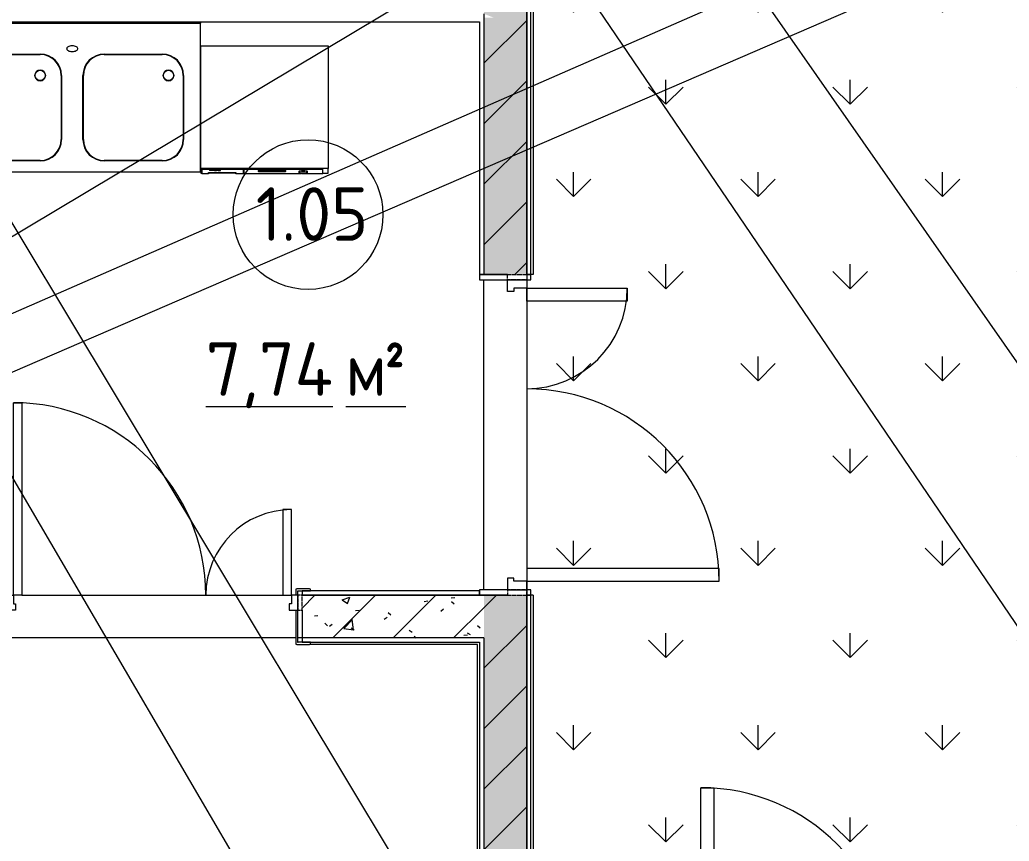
# Model space of a CAD drawing. Header units: millimetres. Extents: x -584918 to 2941280, y 3000189 to 4229862.
# Drawn here: x 178962 to 183588, y 3664381 to 3668221 of the extents above; entities that cross this region are included whole.
import ezdxf

# ---------------------------------------------------------------- set-up
doc = ezdxf.new("R2010")
doc.units = ezdxf.units.MM
doc.linetypes.add('ASVP_Невидимые', pattern=[5, 3, -2])
for name, color, linetype, lineweight in [('Двери', 7, 'Continuous', 0), ('Марки помещений', 7, 'Continuous', 0), ('Обобщенные модели', 7, 'Continuous', 0), ('Оборудование', 7, 'Continuous', 0), ('Перекрытие', 7, 'Continuous', 0), ('Сантехника', 7, 'Continuous', 0), ('Стены внутренние', 7, 'Continuous', 0), ('Стены несущие', 7, 'Continuous', 0), ('Стены отделка', 7, 'Continuous', 0), ('экспертиза ДУ', 1, 'Continuous', 0), ('экспертиза ДУ пояснения', 6, 'Continuous', 0), ('экспертиза условные обозначения', 1, 'Continuous', 0)]:
    doc.layers.add(name, color=color, linetype=linetype, lineweight=lineweight)
doc.styles.add('GOST Common_2', font='', dxfattribs={"height": 500})
doc.styles.add('GOST Common_3', font='', dxfattribs={"width": 0.9, "height": 500})
doc.styles.get('GOST Common_2').set_extended_font_data('GOST Common')
doc.styles.get('GOST Common_3').set_extended_font_data('GOST Common')
pattern_1 = [(45, (192051.36, 3643581.32), (-141.4214, 141.4214), [])]
pattern_2 = [(50, (192051.36, 3643581.32), (364.368, -31.8783), [38.1, -419.1]), (355, (192051.36, 3643581.3), (-70.486, 382.1133), [30.48, -335.28]), (100.451, (192081.73, 3643578.66), (293.885, 350.2334), [32.38, -356.18]), (46.184, (192051.36, 3643682.9), (542.1585, -84.086), [57.15, -628.65]), (96.636, (192096.54, 3643675.9), (474.805, 494.855), [48.57, -534.27]), (351.184, (192051.36, 3643682.9), (474.81, 494.85), [45.72, -502.92]), (21, (192102.16, 3643657.52), (303.2285, -204.5305), [38.1, -419.1]), (326, (192102.16, 3643657.5), (123.604, 368.376), [30.48, -335.28]), (71.451, (192127.43, 3643640.47), (426.834, 163.8427), [32.38, -356.18]), (37.5, (192051.36, 3643581.32), (6.17665, 169.11015), [16.764, -314.452, 16.764, -323.596, -336.55]), (37.5, (192051.36, 3643581.32), (6.17665, 169.11015), [-671.576, 16.764, -319.786]), (7.5, (192051.36, 3643581.32), (133.6389, 200.3615), [16.764, -177.292, 16.764, -306.832, -128.27]), (7.5, (192051.36, 3643581.32), (133.6389, 200.3615), [-517.652, 16.764, -111.506]), (327.5, (191938.08, 3643581.32), (271.1818, -11.45836), [16.764, -110.236, 16.764, -379.476, -525.78]), (327.5, (191938.08, 3643581.32), (271.1818, -11.45836), [-523.24, 16.764, -509.016]), (317.5, (191887.28, 3643581.32), (296.2585, 50.8528), [16.764, -148.336, 16.764, -246.38, -373.38]), (317.5, (191887.28, 3643581.32), (296.2585, 50.8528), [-428.244, 16.764, -356.616])]

# ---------------------------------------------------------------- blocks, each defined once
blk = doc.blocks.new('Посудомоечная машина - Miele Tumble Dryer  8827 WP-870581-АР Этаж 01')
at = {"layer": 'Оборудование', "color": 24, "true_color": 0xa52900}
for p, q in [((-297.5, -267.1), (-297.5, 306)), ((-297.5, 306), (297.5, 306)), ((297.5, 306), (297.5, -267.1)), ((297.5, -267.1), (-297.5, -267.1)), ((-297.5, -267.1), (-297.5, -290)), ((-292.5, -270.2), (-98.5, -270.2)), ((-292.5, -270.2), (-292.5, -271)), ((-98.5, -271), (-292.5, -271)), ((-292.5, -271), (-292.5, -290.4)), ((-257.9, -274.4), (-257.9, -277.1)), ((-252.2, -277.1), (-257.9, -277.1)), ((-252.2, -274.4), (-252.2, -277.1)), ((-249.7, -277.1), (-252.2, -277.1)), ((-247.3, -277.1), (-249.7, -277.1)), ((-247.3, -274.4), (-247.3, -277.1)), ((-242.3, -277.1), (-247.3, -277.1)), ((-242.3, -274.4), (-242.3, -277.1)), ((-241.5, -275.9), (-241.5, -277.1)), ((-239.5, -277.1), (-241.5, -277.1)), ((-239.5, -275.6), (-239.5, -277.1)), ((-236.7, -277.1), (-239.5, -277.1)), ((-236.7, -274.4), (-236.7, -277.1)), ((-236.1, -277.1), (-236.7, -277.1)), ((-236.1, -275.6), (-236.1, -277.1)), ((-236, -277.1), (-236, -275.9)), ((-235, -277.1), (-236, -277.1)), ((-234.5, -275.8), (-234.5, -277.1)), ((-234.5, -277.1), (-232.1, -277.1)), ((-232.1, -277.1), (-228.3, -277.1)), ((-229.1, -277.1), (-230.5, -277.1)), ((-230.5, -277.1), (-229.1, -277.1)), ((-229.6, -277.1), (-230.5, -277.1)), ((-230.5, -277.1), (-225, -277.1)), ((-227.6, -277.1), (-229.6, -277.1)), ((-225.2, -277.1), (-227.6, -277.1)), ((-225, -277.1), (-225, -275.8)), ((-223.7, -274.4), (-223.7, -277.1)), ((-218.1, -277.1), (-223.7, -277.1)), ((-218.1, -274.4), (-218.1, -277.1)), ((-217.1, -277.1), (-218.1, -277.1)), ((-216.1, -275.8), (-216.1, -277.1)), ((-216.1, -277.1), (-213.7, -277.1)), ((-213.7, -277.1), (-209.9, -277.1)), ((-210.7, -277.1), (-212.1, -277.1)), ((-212.1, -277.1), (-210.7, -277.1)), ((-211.2, -277.1), (-212.1, -277.1)), ((-212.1, -277.1), (-206.6, -277.1)), ((-209.3, -277.1), (-211.2, -277.1)), ((-206.8, -277.1), (-209.3, -277.1)), ((-206.6, -277.1), (-206.6, -275.8)), ((-98.5, -270.2), (-98.5, -271)), ((-98.5, -290.4), (-98.5, -271)), ((-96.5, -270.2), (273.4, -270.2)), ((-96.5, -270.2), (-96.5, -271)), ((273.4, -271), (-96.5, -271)), ((-96.5, -271), (-96.5, -290.4)), ((-15.4, -275.5), (84.6, -275.5)), ((273.4, -271), (273.4, -270.2)), ((273.4, -290.4), (273.4, -271)), ((297.5, -290), (297.5, -267.1)), ((-297.5, -290), (-292.5, -290)), ((-292.5, -290.4), (-262.5, -290.4)), ((-262.5, -290.4), (-262.5, -286.3)), ((-262.5, -286.3), (-133.5, -286.3)), ((-262.5, -290), (-258.2, -290)), ((-258.2, -290), (-258.2, -286.3)), ((-137.8, -290), (-258.2, -290)), ((-137.8, -286.3), (-137.8, -290)), ((-137.8, -290), (-133.5, -290)), ((-133.5, -286.3), (-133.5, -290.4)), ((-133.5, -290.4), (-98.5, -290.4)), ((-98.5, -290), (-96.5, -290)), ((-96.5, -290.4), (169.9, -290.4)), ((-30.4, -277.8), (-30.4, -280)), ((84.6, -277.7), (-15.4, -277.7)), ((-15.4, -282.3), (84.6, -282.3)), ((99.6, -280), (99.6, -277.8)), ((160.8, -281.4), (160.8, -287.9)), ((189.5, -290.4), (273.4, -290.4)), ((200.8, -287.9), (200.8, -281.4)), ((273.4, -290), (297.5, -290))]:
    blk.add_line(p, q, dxfattribs=at)
at = {"layer": 'Оборудование', "color": 24, "true_color": 0xa52900, "flags": 128}
for points in [[(-225, -277.1), (-225.1, -277.1), (-225.5, -277.1), (-226.1, -277.1), (-226.8, -277.1), (-227.7, -277.1), (-228.7, -277.1), (-229.8, -277.1), (-230.8, -277.1), (-231.8, -277.1), (-232.7, -277.1), (-233.5, -277.1), (-234, -277.1), (-234.4, -277.1), (-234.5, -277.1)], [(-206.6, -277.1), (-206.8, -277.1), (-207.1, -277.1), (-207.7, -277.1), (-208.4, -277.1), (-209.3, -277.1), (-210.3, -277.1), (-211.4, -277.1), (-212.4, -277.1), (-213.4, -277.1), (-214.3, -277.1), (-215.1, -277.1), (-215.7, -277.1), (-216, -277.1), (-216.1, -277.1)]]:
    blk.add_lwpolyline(points, dxfattribs=at)
at = {"layer": 'Оборудование', "color": 24, "true_color": 0xa52900}
for centre, major_axis, start_param, end_param in [((-15.4, -277.8), (15, 0), 1.570796, 3.665191), ((84.6, -277.8), (15, 0), 5.767114, 7.853982), ((-15.4, -280), (15, 0), 1.570796, 4.712389), ((84.6, -280), (15, 0), 4.712389, 7.853982), ((180.8, -281.4), (-20, 0), 3.141593, 6.283185), ((180.8, -281.4), (20, 0), 3.141593, 3.403392), ((180.8, -287.9), (-20, 0), 3.141593, 6.283185), ((180.8, -287.9), (20, 0), 3.141593, 6.283185), ((180.8, -281.4), (20, 0), 6.021386, 6.283185)]:
    blk.add_ellipse(centre, major_axis=major_axis, ratio=0.152123, start_param=start_param, end_param=end_param, dxfattribs=at)
blk = doc.blocks.new('VM_Ванная моечная 2-секционная - ГхШ 700х1200-1111505-АР Этаж 01')
at = {"layer": 'Сантехника', "color": 9, "true_color": 0xe1b7aa}
for p, q in [((-600, -5), (-600, 0)), ((600, 0), (600, -5)), ((-600, -5), (-600, -700)), ((-600, -5), (600, -5)), ((600, -700), (600, -5)), ((-450, -150), (-150, -150)), ((-450, -152), (-150, -152)), ((150, -150), (420.7, -150)), ((150, -152), (420.7, -152)), ((-169.6, -234.9), (-158.2, -226.6)), ((-157.4, -226.2), (-142.6, -226.2)), ((-141.8, -226.6), (-130.4, -234.9)), ((430.4, -234.9), (441.8, -226.6)), ((442.6, -226.2), (457.4, -226.2)), ((458.2, -226.6), (469.6, -234.9)), ((-550, -550), (-550, -250)), ((-548, -550), (-548, -250)), ((-175, -250), (-170.4, -235.9)), ((-170.4, -264.1), (-175, -250)), ((-158.2, -273.4), (-169.6, -265.1)), ((-142.6, -273.8), (-157.4, -273.8)), ((-130.4, -265.1), (-141.8, -273.4)), ((-129.6, -235.9), (-125, -250)), ((-125, -250), (-129.6, -264.1)), ((-52, -250), (-52, -550)), ((-50, -250), (-50, -550)), ((50, -550), (50, -250)), ((52, -550), (52, -250)), ((425, -250), (429.6, -235.9)), ((429.6, -264.1), (425, -250)), ((441.8, -273.4), (430.4, -265.1)), ((457.4, -273.8), (442.6, -273.8)), ((469.6, -265.1), (458.2, -273.4)), ((470.4, -235.9), (475, -250)), ((475, -250), (470.4, -264.1)), ((518.7, -250), (518.7, -550)), ((520.7, -250), (520.7, -550)), ((-150, -648), (-450, -648)), ((-150, -650), (-450, -650)), ((420.7, -648), (150, -648)), ((420.7, -650), (150, -650)), ((-600, -700), (600, -700))]:
    blk.add_line(p, q, dxfattribs=at)
at = {"layer": 'Сантехника', "color": 9, "true_color": 0xe1b7aa, "flags": 128}
for points in [[(-25, -125), (-24.5, -122.1), (-23.1, -119.3), (-20.8, -116.7), (-17.7, -114.4), (-13.9, -112.5), (-9.6, -111.1), (-4.9, -110.3), (0, -110), (4.9, -110.3), (9.6, -111.1), (13.9, -112.5), (17.7, -114.4), (20.8, -116.7), (23.1, -119.3), (24.5, -122.1), (25, -125)], [(25, -125), (24.5, -127.9), (23.1, -130.7), (20.8, -133.3), (17.7, -135.6), (13.9, -137.5), (9.6, -138.9), (4.9, -139.7), (0, -140), (-4.9, -139.7), (-9.6, -138.9), (-13.9, -137.5), (-17.7, -135.6), (-20.8, -133.3), (-23.1, -130.7), (-24.5, -127.9), (-25, -125)]]:
    blk.add_lwpolyline(points, dxfattribs=at)
at = {"layer": 'Сантехника', "color": 9, "true_color": 0xe1b7aa}
for centre, radius, start, end in [((-450, -250), 100, 90, 180), ((-450, -250), 98, 90, 180), ((-150, -250), 100, 360, 90), ((-150, -250), 98, 0, 90), ((150, -250), 100, 90, 180), ((150, -250), 98, 90, 180), ((420.7, -250), 100, 0, 90), ((420.7, -250), 98, 0, 90), ((-150, -250), 25, 0, 180), ((450, -250), 25, 0, 180), ((-150, -250), 25, 180, 360), ((450, -250), 25, 180, 360), ((-450, -550), 100, 180, 270), ((-450, -550), 98, 180, 270), ((-150, -550), 98, 270, 0), ((-150, -550), 100, 270, 0), ((150, -550), 100, 180, 270), ((150, -550), 98, 180, 270), ((420.7, -550), 100, 270, 0), ((420.7, -550), 98, 270, 0)]:
    blk.add_arc(centre, radius, start, end, dxfattribs=at)
blk = doc.blocks.new('ВК_Домодедово_rvt-1-АР Этаж 01')
at = {"layer": 'Оборудование', "color": 253, "lineweight": 9, "true_color": 0xaaaaaa}
blk.add_blockref('Посудомоечная машина - Miele Tumble Dryer  8827 WP-870581-АР Этаж 01', (-11944.8, 24211.7), dxfattribs=at)
at = {"layer": 'Сантехника', "color": 253, "lineweight": 9, "true_color": 0xaaaaaa}
blk.add_blockref('VM_Ванная моечная 2-секционная - ГхШ 700х1200-1111505-АР Этаж 01', (-12843.8, 24629.3), dxfattribs=at)
blk = doc.blocks.new('ASVP_ДверьДеревянная_2 полотна - Межкомнатная 1300х2000h_полотна_ Г Пр _1220 в свету_-7189934-АР Этаж 01')
at = {"layer": 'Двери', "lineweight": 18}
for p, q in [((-650, 1000), (-610, 1000)), ((-650, 100), (-650, 1000)), ((-610, 1000), (-610, 100)), ((650, 500), (610, 500)), ((610, 500), (610, 100)), ((650, 100), (650, 500)), ((-680, 100), (-650, 100)), ((-680, 30), (-680, 100)), ((-610, 100), (-650, 100)), ((-650, 100), (-650, 60)), ((610, 100), (650, 100)), ((680, 100), (650, 100)), ((650, 100), (650, 60)), ((680, 30), (680, 100)), ((-650, 60), (-640, 60)), ((-640, 60), (-640, 30)), ((650, 60), (640, 60)), ((640, 60), (640, 30)), ((-640, 30), (-680, 30)), ((640, 30), (680, 30))]:
    blk.add_line(p, q, dxfattribs=at)
at = {"layer": 'Двери', "linetype": 'ASVP_Невидимые', "lineweight": 18}
for p, q in [((-700, 100), (-680, 100)), ((-700, 30), (-700, 100)), ((-680, 100), (-680, 30)), ((700, 100), (680, 100)), ((680, 100), (680, 30)), ((700, 30), (700, 100)), ((-680, 30), (-700, 30)), ((680, 30), (700, 30))]:
    blk.add_line(p, q, dxfattribs=at)
at = {"layer": 'Двери'}
for centre, radius, start, end in [((-650, 100), 900, 360, 90), ((650, 100), 400, 90, 180)]:
    blk.add_arc(centre, radius, start, end, dxfattribs=at)
blk = doc.blocks.new('ASVP_НАЛИЧНИК МДФ_Двери - Наличник дверной МДФ-7405303-АР Этаж 01')
at = {"layer": 'Обобщенные модели'}
for p, q in [((-680, 150), (-680, -1)), ((-670, -5), (-670, 150)), ((670, 150), (670, -5)), ((680, -1), (680, 150)), ((-681, 0), (-740, 0)), ((-740, 0), (-740, -5)), ((-681, -1), (-681, 0)), ((740, 0), (681, 0)), ((681, 0), (681, -1)), ((740, -5), (740, 0)), ((-735, -10), (-675, -10)), ((-680, -1), (-681, -1)), ((675, -10), (735, -10)), ((681, -1), (680, -1))]:
    blk.add_line(p, q, dxfattribs=at)
for centre, start, end in [((-735, -5), 180, 270), ((-675, -5), 270, 360), ((675, -5), 180, 270), ((735, -5), 270, 360)]:
    blk.add_arc(centre, 5, start, end, dxfattribs=at)
blk = doc.blocks.new('ASVP_ДверьПротивопожарнаяСтальная_2 полотна - EI15 1370х2000h_полотна_ Г Л _1250 в свету_-6392377-АР Этаж 01')
at = {"layer": 'Двери', "lineweight": 18}
for p, q in [((685, 1000), (625, 1000)), ((625, 1000), (625, 100)), ((685, 100), (685, 1000)), ((-685, 570), (-625, 570)), ((-685, 100), (-685, 570)), ((-625, 570), (-625, 100)), ((-725, 100), (-685, 100)), ((-725, 10), (-725, 100)), ((-625, 100), (-685, 100)), ((-685, 100), (-685, 40)), ((625, 100), (685, 100)), ((725, 100), (685, 100)), ((685, 100), (685, 40)), ((725, 10), (725, 100)), ((-670, 10), (-725, 10)), ((-685, 40), (-670, 40)), ((-670, 40), (-670, 10)), ((685, 40), (670, 40)), ((670, 40), (670, 10)), ((670, 10), (725, 10))]:
    blk.add_line(p, q, dxfattribs=at)
at = {"layer": 'Двери', "linetype": 'ASVP_Невидимые', "lineweight": 18}
for p, q in [((-750, 100), (-725, 100)), ((-750, 10), (-750, 100)), ((-725, 100), (-725, 10)), ((750, 100), (725, 100)), ((725, 100), (725, 10)), ((750, 10), (750, 100)), ((-725, 10), (-750, 10)), ((725, 10), (750, 10))]:
    blk.add_line(p, q, dxfattribs=at)
at = {"layer": 'Двери'}
for centre, radius, start, end in [((685, 100), 900, 90, 180), ((-685, 100), 470, 360, 90)]:
    blk.add_arc(centre, radius, start, end, dxfattribs=at)
blk = doc.blocks.new('ASVP_ДверьПротивопожарнаяСтальная_2 полотна - EI15 1370х2000h_полотна_ Г Пр _1250 в свету_-7489020-АР Этаж 01')
at = {"layer": 'Двери', "lineweight": 18}
for p, q in [((-685, 1000), (-625, 1000)), ((-685, 100), (-685, 1000)), ((-625, 1000), (-625, 100)), ((685, 570), (625, 570)), ((625, 570), (625, 100)), ((685, 100), (685, 570)), ((-725, 100), (-685, 100)), ((-725, 10), (-725, 100)), ((-625, 100), (-685, 100)), ((-685, 100), (-685, 40)), ((625, 100), (685, 100)), ((725, 100), (685, 100)), ((685, 100), (685, 40)), ((725, 10), (725, 100)), ((-670, 10), (-725, 10)), ((-685, 40), (-670, 40)), ((-670, 40), (-670, 10)), ((685, 40), (670, 40)), ((670, 40), (670, 10)), ((670, 10), (725, 10))]:
    blk.add_line(p, q, dxfattribs=at)
at = {"layer": 'Двери', "linetype": 'ASVP_Невидимые', "lineweight": 18}
for p, q in [((-750, 100), (-725, 100)), ((-750, 10), (-750, 100)), ((-725, 100), (-725, 10)), ((750, 100), (725, 100)), ((725, 100), (725, 10)), ((750, 10), (750, 100)), ((-725, 10), (-750, 10)), ((725, 10), (750, 10))]:
    blk.add_line(p, q, dxfattribs=at)
at = {"layer": 'Двери'}
for centre, radius, start, end in [((-685, 100), 900, 360, 90), ((685, 100), 470, 90, 180)]:
    blk.add_arc(centre, radius, start, end, dxfattribs=at)
blk = doc.blocks.new('ASVP_ОТКОС_Оштукатуривание дверного откоса - Оштукатуривание дверного откоса-5741163-АР Этаж 01')
at = {"layer": 'Обобщенные модели'}
for p, q in [((-750, 130), (-750, 0)), ((-725, 0), (-725, 130)), ((725, 130), (725, 0)), ((750, 0), (750, 130)), ((-750, 0), (-725, 0)), ((725, 0), (750, 0))]:
    blk.add_line(p, q, dxfattribs=at)
blk = doc.blocks.new('ASVP_ОТКОС_Оштукатуривание дверного откоса - Оштукатуривание дверного откоса-5741164-АР Этаж 01')
at = {"layer": 'Обобщенные модели'}
for p, q in [((-750, 20), (-750, 0)), ((-750, 0), (-725, 0)), ((-725, 0), (-725, 20)), ((725, 20), (725, 0)), ((725, 0), (750, 0)), ((750, 0), (750, 20))]:
    blk.add_line(p, q, dxfattribs=at)
blk = doc.blocks.new('ASVP_Марка_Помещение_ДваЗначения - Номер Площадь-685795-АР Этаж 01')
at = {"layer": 'Марки помещений'}
blk.add_circle((0, 0), 3.5, dxfattribs=at)

msp = doc.modelspace()

# ---------------------------------------------------------------- hatches: boundary and pattern name
at = {"layer": 'Стены внутренние'}
h = msp.add_hatch(dxfattribs=at)
h.set_pattern_fill('FP_1', color=256, style=0, pattern_type=2)
h.set_pattern_definition(pattern_1)
h.paths.add_polyline_path([(181281.096, 3656780.649), (181332.26, 3656780.649), (181332.26, 3665530.649), (181132.26, 3665530.649), (181132.26, 3656780.649), (181266.601, 3656780.649)])
h.paths.add_polyline_path([(181332.26, 3667030.649), (181332.26, 3668276.246), (181132.26, 3668356.843), (181132.26, 3668249.028), (181177.867, 3668230.649), (181132.26, 3668230.649), (181132.26, 3667030.649), (181242.26, 3667030.649)])
h = msp.add_hatch(dxfattribs=at)
h.set_pattern_fill('FP_2', color=256, style=0, pattern_type=2)
h.set_pattern_definition(pattern_2)
h.paths.add_polyline_path([(181281.096, 3656780.649), (181332.26, 3656780.649), (181332.26, 3665530.649), (181132.26, 3665530.649), (181132.26, 3656780.649), (181266.601, 3656780.649)])
h.paths.add_polyline_path([(181332.26, 3667030.649), (181332.26, 3668276.246), (181132.26, 3668356.843), (181132.26, 3668249.028), (181177.867, 3668230.649), (181132.26, 3668230.649), (181132.26, 3667030.649), (181242.26, 3667030.649)])
h = msp.add_hatch(dxfattribs=at)
h.set_pattern_fill('FP_1', color=256, style=0, pattern_type=2)
h.set_pattern_definition(pattern_1)
h.paths.add_polyline_path([(181112.26, 3665330.649), (181132.26, 3665330.649), (181132.26, 3665530.649), (180282.26, 3665530.649), (180282.26, 3665330.649), (180851.865, 3665330.649)])
h = msp.add_hatch(dxfattribs=at)
h.set_pattern_fill('FP_2', color=256, style=0, pattern_type=2)
h.set_pattern_definition(pattern_2)
h.paths.add_polyline_path([(181112.26, 3665330.649), (181132.26, 3665330.649), (181132.26, 3665530.649), (180282.26, 3665530.649), (180282.26, 3665330.649), (180851.865, 3665330.649)])
at = {"layer": 'экспертиза условные обозначения'}
h = msp.add_hatch(dxfattribs=at)
h.set_pattern_fill('GRASS', color=6, scale=24)
h.set_pattern_definition([(90, (167757.9, 3538078.35), (-431.0523, 431.0523), [114.3, -747.8046]), (45, (167757.9, 3538078.35), (-431.0523, 431.0523), [114.3, -495.3]), (135, (167757.9, 3538078.35), (-431.0523, -431.0523), [114.3, -495.3])])
edge = h.paths.add_edge_path()
edge.add_line((171228.802, 3674504.925), (175959.148, 3672598.666))
edge.add_line((175959.148, 3672598.666), (177304.743, 3675937.734))
edge.add_line((177304.743, 3675937.734), (185745.165, 3672536.37))
edge.add_line((185745.165, 3672536.37), (184399.57, 3669197.302))
edge.add_line((184399.57, 3669197.302), (187667.42, 3667880.407))
edge.add_line((187667.42, 3667880.407), (189454.548, 3667160.221))
edge.add_line((189454.548, 3667160.221), (188744.373, 3665397.935))
edge.add_line((188744.373, 3665397.935), (185826.825, 3666573.664))
edge.add_arc((185436.338, 3665596.839), 1051.983, 68.21091, 179.840391)
edge.add_line((184384.359, 3665599.769), (184284.359, 3663730.649))
edge.add_line((184284.359, 3663730.649), (181334.359, 3663730.649))
edge.add_line((181334.359, 3663730.649), (181334.359, 3668384.06))
edge.add_line((181334.359, 3668384.06), (172880.972, 3671790.649))
edge.add_line((172880.972, 3671790.649), (170534.359, 3671790.649))
edge.add_line((170534.359, 3671790.649), (170534.359, 3672781.679))
edge.add_line((170534.359, 3672781.679), (171228.802, 3674504.925))

# ---------------------------------------------------------------- linework, layer by layer
at = {"layer": 'Обобщенные модели'}
for p, q in [((180252.26, 3665555.649), (180252.26, 3665530.649)), ((180317.26, 3665560.649), (180257.26, 3665560.649)), ((180262.26, 3665551.649), (180263.26, 3665551.649)), ((180262.26, 3665530.649), (180262.26, 3665551.649)), ((180263.26, 3665551.649), (180263.26, 3665550.649)), ((180263.26, 3665550.649), (180322.26, 3665550.649)), ((180322.26, 3665550.649), (180322.26, 3665555.649))]:
    msp.add_line(p, q, dxfattribs=at)
for centre, start, end in [((180257.26, 3665555.649), 90, 180), ((180317.26, 3665555.649), 0, 90)]:
    msp.add_arc(centre, 5, start, end, dxfattribs=at)
at = {"layer": 'Перекрытие'}
for p, q in [((181132.26, 3665555.649), (181132.26, 3667005.649)), ((181332.26, 3666905.649), (181332.26, 3665655.649)), ((178972.26, 3665530.649), (180192.26, 3665530.649)), ((180252.26, 3665330.649), (178912.26, 3665330.649)), ((180282.26, 3665330.649), (180262.26, 3665330.649))]:
    msp.add_line(p, q, dxfattribs=at)
at = {"layer": 'Стены внутренние'}
for p, q in [((181362.26, 3668296.501), (181362.26, 3667030.649)), ((181362.26, 3667030.649), (181352.26, 3667030.649)), ((181362.26, 3665530.649), (181352.26, 3665530.649)), ((181362.26, 3665530.649), (181362.26, 3663760.649)), ((180322.26, 3665300.649), (180322.26, 3665305.649)), ((181102.26, 3665300.649), (180322.26, 3665300.649)), ((181102.26, 3656560.649), (181102.26, 3665300.649))]:
    msp.add_line(p, q, dxfattribs=at)
at = {"layer": 'Стены несущие'}
for p, q in [((181332.26, 3667030.649), (181332.26, 3668276.246)), ((181132.26, 3668249.028), (181132.26, 3667030.649)), ((181132.26, 3667030.649), (181242.26, 3667030.649)), ((181242.26, 3665530.649), (180282.26, 3665530.649)), ((180282.26, 3665530.649), (181112.26, 3665530.649)), ((181332.26, 3660130.649), (181332.26, 3665530.649)), ((180282.26, 3665460.649), (180282.26, 3665330.649)), ((181132.26, 3665330.649), (180282.26, 3665330.649)), ((181132.26, 3665330.649), (181132.26, 3656780.649))]:
    msp.add_line(p, q, dxfattribs=at)
at = {"layer": 'Стены отделка'}
for p, q in [((181352.26, 3667030.649), (181352.26, 3668289.749)), ((178202.26, 3668210.649), (181112.26, 3668210.649)), ((181112.26, 3668210.649), (181112.26, 3667030.649)), ((181112.26, 3667030.649), (181132.26, 3667030.649)), ((181332.26, 3667030.649), (181352.26, 3667030.649)), ((181112.26, 3665550.649), (180282.26, 3665550.649)), ((180282.26, 3665550.649), (180282.26, 3665530.649)), ((181112.26, 3665530.649), (181112.26, 3665550.649)), ((181352.26, 3665530.649), (181332.26, 3665530.649)), ((181352.26, 3663750.649), (181352.26, 3665530.649)), ((180282.26, 3665330.649), (180282.26, 3665310.649)), ((180282.26, 3665310.649), (181112.26, 3665310.649)), ((181112.26, 3665310.649), (181112.26, 3656550.649)), ((181132.26, 3665330.649), (181132.26, 3665330.649))]:
    msp.add_line(p, q, dxfattribs=at)
at = {"layer": 'экспертиза ДУ'}
for points in [[(118317.279, 3630968.128), (188059.209, 3672669.268)], [(187297.279, 3670188.128), (128427.279, 3644768.128), (186337.279, 3670088.128)]]:
    msp.add_lwpolyline(points, dxfattribs=at)
at = {"layer": 'экспертиза ДУ пояснения', "elevation": 0}
msp.add_lwpolyline([(152813.643, 3710722.104), (184197.126, 3657070.823)], dxfattribs=at)
at = {"layer": 'экспертиза ДУ пояснения'}
for points in [[(185031.26, 3657113.588), (152813.643, 3710722.104)], [(152813.643, 3710722.104), (189847.897, 3656232.574)], [(190835.323, 3656300.188), (152813.643, 3710722.104)]]:
    msp.add_lwpolyline(points, dxfattribs=at)
at = {"layer": 'экспертиза условные обозначения', "color": 6}
msp.add_lwpolyline([(171228.802, 3674504.925), (175959.148, 3672598.666), (177304.743, 3675937.734), (185745.165, 3672536.37), (184399.57, 3669197.302), (187667.42, 3667880.407), (189454.548, 3667160.221), (188744.373, 3665397.935), (185826.825, 3666573.664, 0.52963745), (184384.359, 3665599.769), (184284.359, 3663730.649), (181334.359, 3663730.649), (181334.359, 3668384.06), (172880.972, 3671790.649), (170534.359, 3671790.649), (170534.359, 3672781.679), (171228.802, 3674504.925)], format="xyb", dxfattribs=at)

# ---------------------------------------------------------------- block references
msp.add_blockref('ВК_Домодедово_rvt-1-АР Этаж 01', (192051.361, 3643581.316))
at = {"layer": 'Двери', "rotation": 270.0000000000532}
msp.add_blockref('ASVP_ДверьПротивопожарнаяСтальная_2 полотна - EI15 1370х2000h_полотна_ Г Л _1250 в свету_-6392377-АР Этаж 01', (181232.26, 3666280.649), dxfattribs=at)
at = {"layer": 'Двери'}
for name, p in [('ASVP_ДверьДеревянная_2 полотна - Межкомнатная 1300х2000h_полотна_ Г Пр _1220 в свету_-7189934-АР Этаж 01', (179582.26, 3665430.649)), ('ASVP_ДверьПротивопожарнаяСтальная_2 полотна - EI15 1370х2000h_полотна_ Г Пр _1250 в свету_-7489020-АР Этаж 01', (182832.26, 3663630.649))]:
    msp.add_blockref(name, p, dxfattribs=at)
at = {"layer": 'Марки помещений', "xscale": 99.99999999999993, "yscale": 99.99999999999993, "zscale": 99.99999999999993}
msp.add_blockref('ASVP_Марка_Помещение_ДваЗначения - Номер Площадь-685795-АР Этаж 01', (180310.109, 3667309.863), dxfattribs=at)
at = {"layer": 'Обобщенные модели'}
for name, p, rotation in [('ASVP_ОТКОС_Оштукатуривание дверного откоса - Оштукатуривание дверного откоса-5741163-АР Этаж 01', (181112.26, 3666280.649), 270.0000000000532), ('ASVP_ОТКОС_Оштукатуривание дверного откоса - Оштукатуривание дверного откоса-5741164-АР Этаж 01', (181352.26, 3666280.649), 90.00000000005303)]:
    msp.add_blockref(name, p, dxfattribs=dict(at, rotation=rotation))
msp.add_blockref('ASVP_НАЛИЧНИК МДФ_Двери - Наличник дверной МДФ-7405303-АР Этаж 01', (179582.26, 3665310.649), dxfattribs=at)

# ---------------------------------------------------------------- texts
at = {"layer": 'Марки помещений', "char_height": 250, "attachment_point": 1}
for s, insert, width, style in [('1.05', (180065.302, 3667437.589), 606.07575, 'GOST Common_2'), ('\\L7,74 ', (179832.215, 3666713.058), 793.67062, 'GOST Common_2'), ('\\L\\fGOST Common|b0|i0|c238|p34|;\\W.9;\\L²', (180665.653, 3666713.058), 165.94931, 'GOST Common_3'), ('\\L\\fGOST Common|b0|i0|c204|p34|;\\W.9;\\Lм', (180487.059, 3666713.058), 216.45562, 'GOST Common_2')]:
    msp.add_mtext(s, dxfattribs=dict(at, insert=insert, width=width, style=style))

doc.saveas('drawing.dxf')
